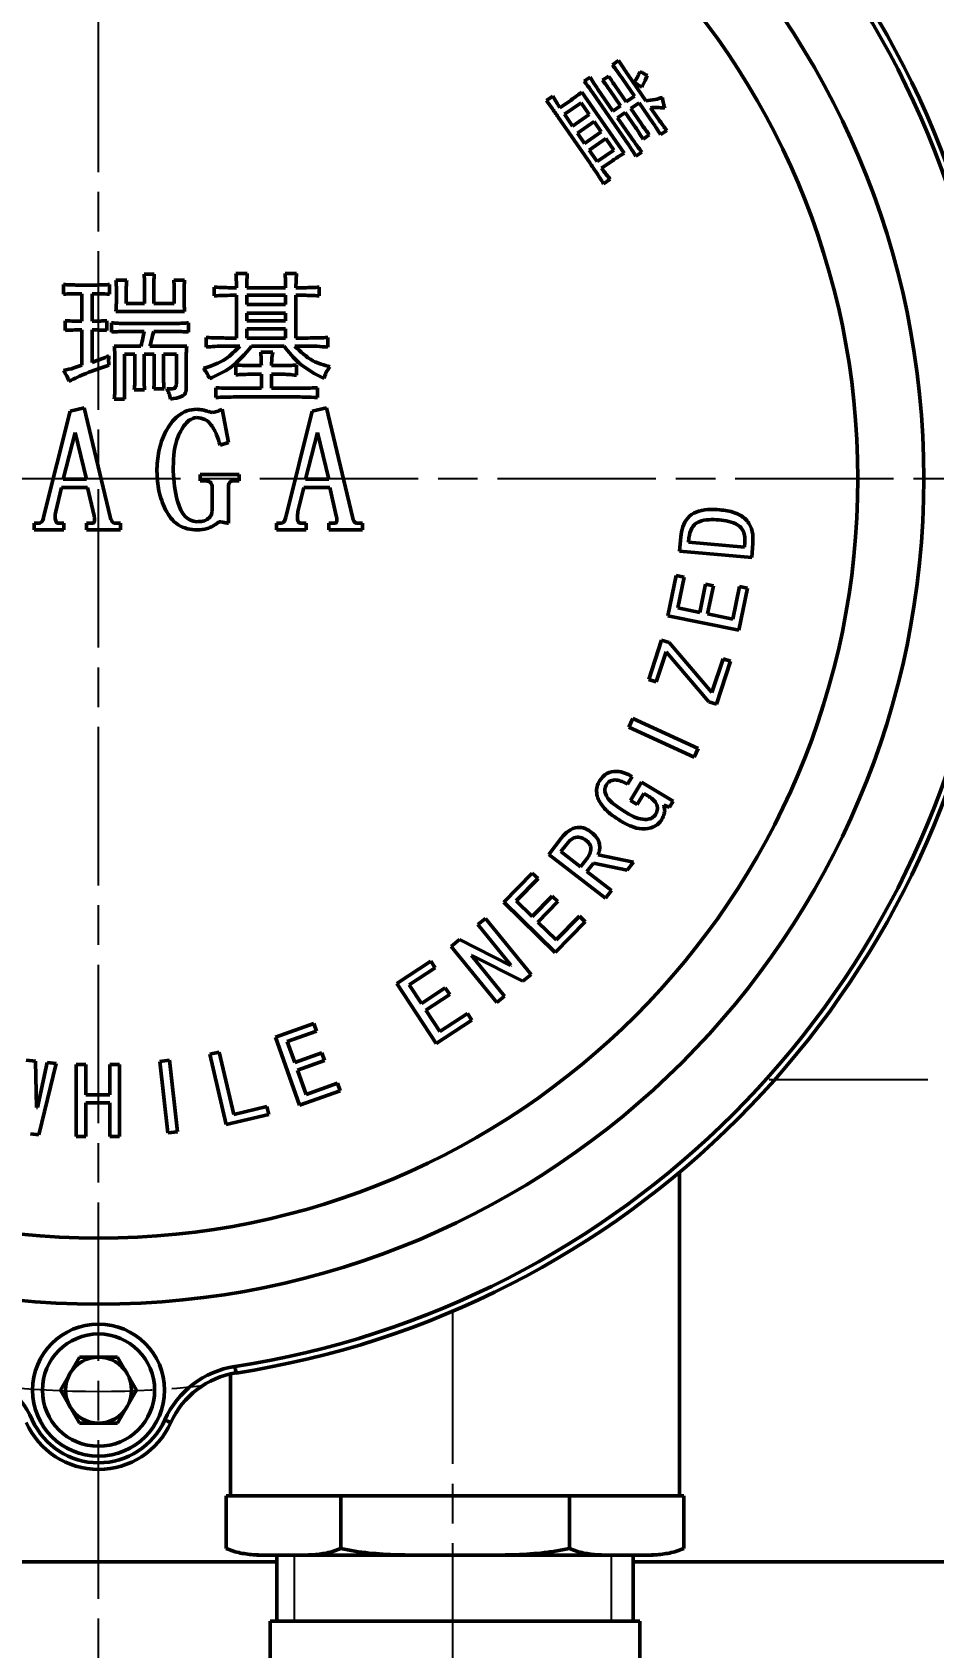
# Model space of a CAD drawing. Header units: millimetres. Extents: x 7343 to 8240, y 5038 to 5694.
# Drawn here: x 8082.4 to 8150.7, y 5383 to 5505.3 of the extents above; entities that cross this region are included whole.
import ezdxf

# ---------------------------------------------------------------- set-up
doc = ezdxf.new("R2010")
doc.units = ezdxf.units.MM
doc.linetypes.add('AM_ISO08W050', pattern=[18, 12, -1.5, 3, -1.5])
for name, color, linetype, lineweight in [('AM_5', 3, 'Continuous', 25), ('AM_7', 4, 'AM_ISO08W050', 25), ('AM_BOR', 7, 'Continuous', 50)]:
    doc.layers.add(name, color=color, linetype=linetype, lineweight=lineweight)
doc.styles.add('工程字', font='gbenor.shx', dxfattribs={"width": 0.707, "bigfont": 'hztxt.shx'})
doc.dimstyles.new('AM_GB$0', dxfattribs={"dimtxt": 3.5, "dimasz": 2.5, "dimexe": 1, "dimexo": 1, "dimgap": 0.5, "dimtad": 1, "dimdsep": 46, "dimtxsty": '工程字', "dimcen": 0, "dimclrd": 256, "dimclre": 256, "dimclrt": 2, "dimadec": 0, "dimazin": 2, "dimtp": 0.1, "dimtm": 0.1, "dimtfac": 0.71, "dimtmove": 0, "dimatfit": 3, "dimfxl": 0, "dimlwd": -1, "dimlwe": -1, "dimarcsym": 0})

# ---------------------------------------------------------------- blocks, each defined once
blk = doc.blocks.new('*D37')
at = {"layer": 'AM_5', "transparency": 16777216}
for p, q in [((7987.44, 5559.55), (7987.44, 5661.97)), ((8201.44, 5492.05), (8201.44, 5661.97)), ((8198.94, 5660.97), (7989.94, 5660.97))]:
    blk.add_line(p, q, dxfattribs=at)
for points in [[(7989.94, 5661.39), (7989.94, 5660.56), (7987.44, 5660.97)], [(8198.94, 5661.39), (8198.94, 5660.56), (8201.44, 5660.97)]]:
    blk.add_solid(points, dxfattribs=at)
at = {"layer": 'Defpoints', "color": 0}
for p in [(7987.44, 5660.97), (7987.44, 5558.55), (8201.44, 5491.05)]:
    blk.add_point(p, dxfattribs=at)
at = {"layer": 'AM_5', "color": 2, "transparency": 16777216, "insert": (8099.69, 5663.97), "char_height": 5, "attachment_point": 5, "style": '工程字'}
blk.add_mtext('214', dxfattribs=at)

msp = doc.modelspace()

# ---------------------------------------------------------------- linework, layer by layer
at = {"layer": 'AM_5'}
for p, q in [((8102.262, 5390.045), (8102.262, 5385.045)), ((8126.262, 5390.045), (8126.262, 5385.045))]:
    msp.add_line(p, q, dxfattribs=at)
at = {"layer": 'AM_7'}
for p, q in [((8087.442, 5350.751), (8087.442, 5655.193)), ((8009.654, 5471.545), (8165.241, 5471.545)), ((8204.236, 5426.045), (8137.622, 5426.045)), ((8114.262, 5342.957), (8114.262, 5408.492))]:
    msp.add_line(p, q, dxfattribs=at)
msp.add_arc((8087.442, 5471.447), 69, 263.41488, 276.58512, dxfattribs=at)
at = {"layer": 'AM_BOR'}
for p, q in [((8126.357, 5502.868), (8126.83, 5503.194)), ((8124.221, 5501.628), (8124.669, 5501.938)), ((8125.612, 5501.696), (8126.085, 5502.022)), ((8128.034, 5500.492), (8127.144, 5501.782)), ((8127.529, 5502.124), (8128.89, 5500.151)), ((8121.356, 5500.156), (8121.856, 5500.501)), ((8124.05, 5500.81), (8127.242, 5496.182)), ((8127.551, 5496.86), (8124.848, 5500.779)), ((8125.241, 5501.05), (8126.403, 5499.367)), ((8126.982, 5499.767), (8126.164, 5500.951)), ((8126.567, 5501.267), (8127.403, 5500.056)), ((8127.403, 5500.056), (8128.034, 5500.492)), ((8122.384, 5499.624), (8123.226, 5500.204)), ((8123.992, 5499.994), (8122.73, 5499.124)), ((8122.73, 5499.124), (8123.345, 5498.23)), ((8123.345, 5498.23), (8124.608, 5499.1)), ((8124.608, 5499.1), (8123.992, 5499.994)), ((8126.403, 5499.367), (8126.982, 5499.767)), ((8127.326, 5499.268), (8126.747, 5498.868)), ((8128.106, 5498.137), (8127.326, 5499.268)), ((8128.378, 5499.994), (8127.747, 5499.558)), ((8127.747, 5499.558), (8128.527, 5498.426)), ((8129.43, 5498.468), (8128.378, 5499.994)), ((8129.253, 5499.625), (8129.851, 5498.757)), ((8124.667, 5495.415), (8122.254, 5498.912)), ((8124.97, 5498.574), (8123.708, 5497.704)), ((8125.515, 5497.785), (8124.97, 5498.574)), ((8126.747, 5498.868), (8127.781, 5497.369)), ((8130.476, 5497.909), (8130.003, 5497.583)), ((8123.708, 5497.704), (8124.253, 5496.915)), ((8124.253, 5496.915), (8125.515, 5497.785)), ((8125.86, 5497.285), (8124.598, 5496.415)), ((8126.459, 5496.417), (8125.86, 5497.285)), ((8129.151, 5497.578), (8128.678, 5497.252)), ((8124.598, 5496.415), (8125.196, 5495.547)), ((8125.196, 5495.547), (8126.459, 5496.417)), ((8126.383, 5495.628), (8125.541, 5495.047)), ((8128.588, 5496.258), (8128.14, 5495.948)), ((8126.191, 5494.215), (8125.691, 5493.87)), ((8090.889, 5487.019), (8091.667, 5487.019)), ((8097.848, 5487.06), (8098.708, 5487.06)), ((8101.573, 5487.06), (8102.433, 5487.06)), ((8084.79, 5485.504), (8084.79, 5486.241)), ((8085.731, 5486.2), (8087.287, 5486.2)), ((8088.269, 5486.241), (8088.269, 5485.504)), ((8088.76, 5486.569), (8089.579, 5486.569)), ((8089.538, 5485.668), (8089.538, 5484.809)), ((8090.93, 5484.809), (8090.93, 5486.118)), ((8091.626, 5486.037), (8091.626, 5484.809)), ((8093.141, 5486.569), (8093.959, 5486.569)), ((8093.182, 5484.809), (8093.182, 5485.709)), ((8096.211, 5485.382), (8096.211, 5486.037)), ((8097.603, 5485.996), (8097.889, 5485.996)), ((8098.667, 5485.996), (8101.614, 5485.996)), ((8102.392, 5485.996), (8103.006, 5485.996)), ((8104.152, 5486.037), (8104.152, 5485.382)), ((8086.182, 5483.458), (8086.182, 5485.545)), ((8086.959, 5485.545), (8086.959, 5483.458)), ((8089.538, 5484.809), (8090.93, 5484.809)), ((8091.626, 5484.809), (8093.182, 5484.809)), ((8097.889, 5482.189), (8097.889, 5485.423)), ((8101.614, 5485.423), (8098.667, 5485.423)), ((8098.667, 5485.423), (8098.667, 5484.727)), ((8098.667, 5484.727), (8101.614, 5484.727)), ((8101.614, 5484.727), (8101.614, 5485.423)), ((8103.006, 5485.423), (8102.392, 5485.423)), ((8102.392, 5485.423), (8102.392, 5482.189)), ((8084.913, 5482.762), (8084.913, 5483.499)), ((8088.065, 5483.499), (8088.065, 5482.762)), ((8088.433, 5482.639), (8088.433, 5483.335)), ((8093.959, 5484.194), (8088.76, 5484.194)), ((8089.334, 5483.294), (8093.304, 5483.294)), ((8094.246, 5483.335), (8094.246, 5482.639)), ((8101.614, 5484.072), (8098.667, 5484.072)), ((8098.667, 5484.072), (8098.667, 5483.499)), ((8098.667, 5483.499), (8101.614, 5483.499)), ((8101.614, 5483.499), (8101.614, 5484.072)), ((8086.182, 5480.142), (8086.182, 5482.803)), ((8086.959, 5482.803), (8086.959, 5480.347)), ((8090.889, 5482.68), (8089.375, 5482.68)), ((8093.304, 5482.68), (8091.626, 5482.68)), ((8095.597, 5481.493), (8095.597, 5482.23)), ((8097.07, 5482.189), (8097.889, 5482.189)), ((8101.614, 5482.885), (8098.667, 5482.885)), ((8098.667, 5482.885), (8098.667, 5482.189)), ((8098.667, 5482.189), (8101.614, 5482.189)), ((8101.614, 5482.189), (8101.614, 5482.885)), ((8102.392, 5482.189), (8103.293, 5482.189)), ((8104.807, 5482.23), (8104.807, 5481.493)), ((8088.638, 5481.575), (8090.644, 5481.575)), ((8090.193, 5480.961), (8089.415, 5480.961)), ((8089.415, 5480.961), (8089.415, 5477.563)), ((8090.193, 5479.241), (8090.193, 5480.961)), ((8091.667, 5480.961), (8090.889, 5480.961)), ((8090.889, 5480.961), (8090.889, 5479.282)), ((8091.339, 5481.575), (8094.123, 5481.575)), ((8091.667, 5479.241), (8091.667, 5480.961)), ((8093.345, 5480.961), (8092.363, 5480.961)), ((8092.363, 5480.961), (8092.363, 5479.241)), ((8093.345, 5478.873), (8093.345, 5480.961)), ((8098.135, 5481.575), (8097.07, 5481.575)), ((8101.491, 5481.575), (8099.035, 5481.575)), ((8099.731, 5481.124), (8100.632, 5481.124)), ((8103.334, 5481.575), (8102.31, 5481.575)), ((8088.679, 5478.586), (8088.679, 5480.592)), ((8094.082, 5480.633), (8094.082, 5478.586)), ((8097.848, 5479.405), (8097.848, 5480.142)), ((8099.035, 5480.101), (8099.772, 5480.101)), ((8100.55, 5480.101), (8101.328, 5480.101)), ((8102.433, 5480.142), (8102.433, 5479.364)), ((8092.404, 5478.341), (8091.626, 5478.341)), ((8096.334, 5477.686), (8096.334, 5478.423)), ((8097.889, 5478.382), (8099.772, 5478.382)), ((8099.772, 5479.446), (8099.117, 5479.446)), ((8099.772, 5478.382), (8099.772, 5479.446)), ((8101.287, 5479.446), (8100.55, 5479.446)), ((8100.55, 5479.446), (8100.55, 5478.382)), ((8100.55, 5478.382), (8102.31, 5478.382)), ((8104.029, 5478.423), (8104.029, 5477.686)), ((8089.415, 5477.563), (8088.638, 5477.563)), ((8090.93, 5478.259), (8090.152, 5478.259)), ((8102.31, 5477.727), (8097.889, 5477.727)), ((8083.28, 5468.628), (8085.283, 5476.64)), ((8085.283, 5476.64), (8086.352, 5476.915)), ((8086.352, 5476.915), (8088.323, 5468.641)), ((8096.812, 5476.792), (8097.284, 5474.278)), ((8101.622, 5468.628), (8103.626, 5476.64)), ((8103.626, 5476.64), (8104.695, 5476.915)), ((8104.695, 5476.915), (8106.665, 5468.641)), ((8085.674, 5475.027), (8084.771, 5471.491)), ((8086.537, 5471.491), (8085.674, 5475.027)), ((8104.017, 5475.027), (8103.113, 5471.491)), ((8104.88, 5471.491), (8104.017, 5475.027)), ((8097.284, 5474.278), (8096.652, 5474.08)), ((8084.771, 5471.491), (8086.537, 5471.491)), ((8095.132, 5471.367), (8095.132, 5471.86)), ((8095.132, 5471.86), (8098.101, 5471.86)), ((8095.562, 5471.367), (8095.132, 5471.367)), ((8098.101, 5471.367), (8097.598, 5471.367)), ((8098.101, 5471.86), (8098.101, 5471.367)), ((8103.113, 5471.491), (8104.88, 5471.491)), ((8084.638, 5470.874), (8084.202, 5469.046)), ((8086.612, 5470.874), (8084.638, 5470.874)), ((8087.1, 5468.734), (8086.612, 5470.874)), ((8096.051, 5469.115), (8096.051, 5470.866)), ((8097.284, 5470.913), (8097.284, 5468.162)), ((8102.98, 5470.874), (8102.545, 5469.046)), ((8104.955, 5470.874), (8102.98, 5470.874)), ((8105.442, 5468.734), (8104.955, 5470.874)), ((8082.565, 5467.669), (8082.565, 5468.162)), ((8082.565, 5468.162), (8082.841, 5468.162)), ((8084.823, 5467.669), (8082.565, 5467.669)), ((8084.424, 5468.162), (8084.823, 5468.162)), ((8084.823, 5468.162), (8084.823, 5467.669)), ((8086.535, 5467.669), (8086.535, 5468.162)), ((8086.535, 5468.162), (8086.863, 5468.162)), ((8089.099, 5467.669), (8086.535, 5467.669)), ((8088.701, 5468.162), (8089.099, 5468.162)), ((8089.099, 5468.162), (8089.099, 5467.669)), ((8100.908, 5467.669), (8100.908, 5468.162)), ((8100.908, 5468.162), (8101.183, 5468.162)), ((8103.165, 5467.669), (8100.908, 5467.669)), ((8102.766, 5468.162), (8103.165, 5468.162)), ((8103.165, 5468.162), (8103.165, 5467.669)), ((8104.878, 5468.162), (8105.205, 5468.162)), ((8104.878, 5467.669), (8104.878, 5468.162)), ((8107.442, 5467.669), (8104.878, 5467.669)), ((8107.043, 5468.162), (8107.442, 5468.162)), ((8107.442, 5468.162), (8107.442, 5467.669)), ((8131.452, 5466.043), (8131.546, 5467.128)), ((8136.909, 5465.566), (8131.452, 5466.043)), ((8132.153, 5467.075), (8132.122, 5466.724)), ((8132.122, 5466.724), (8136.366, 5466.353)), ((8136.366, 5466.353), (8136.397, 5466.704)), ((8137.003, 5466.651), (8136.909, 5465.566)), ((8130.569, 5461.161), (8131.193, 5464.2)), ((8131.193, 5464.2), (8131.788, 5464.078)), ((8131.788, 5464.078), (8131.311, 5461.76)), ((8132.972, 5461.42), (8133.409, 5463.55)), ((8133.409, 5463.55), (8134.004, 5463.427)), ((8134.004, 5463.427), (8133.566, 5461.297)), ((8135.478, 5460.906), (8135.986, 5463.38)), ((8136.58, 5463.257), (8135.924, 5460.062)), ((8135.986, 5463.38), (8136.58, 5463.257)), ((8135.924, 5460.062), (8130.569, 5461.161)), ((8131.311, 5461.76), (8132.972, 5461.42)), ((8133.566, 5461.297), (8135.478, 5460.906)), ((8129.106, 5456.344), (8130.081, 5459.328)), ((8130.081, 5459.328), (8130.659, 5459.138)), ((8130.659, 5459.138), (8133.901, 5455.35)), ((8130.431, 5458.439), (8129.684, 5456.155)), ((8133.673, 5454.651), (8130.431, 5458.439)), ((8133.901, 5455.35), (8134.737, 5457.907)), ((8135.315, 5457.718), (8134.251, 5454.462)), ((8134.737, 5457.907), (8135.315, 5457.718)), ((8129.684, 5456.155), (8129.106, 5456.344)), ((8134.251, 5454.462), (8133.673, 5454.651)), ((8127.608, 5452.733), (8127.915, 5453.398)), ((8132.56, 5450.456), (8127.608, 5452.733)), ((8127.915, 5453.398), (8132.866, 5451.122)), ((8132.866, 5451.122), (8132.56, 5450.456)), ((8127.853, 5449.005), (8127.49, 5448.407)), ((8127.72, 5447.191), (8128.56, 5448.577)), ((8128.746, 5447.72), (8128.237, 5446.878)), ((8128.56, 5448.577), (8130.952, 5447.128)), ((8129.045, 5447.539), (8128.746, 5447.72)), ((8128.237, 5446.878), (8127.72, 5447.191)), ((8130.672, 5446.666), (8130.242, 5446.815)), ((8130.952, 5447.128), (8130.672, 5446.666)), ((8121.537, 5443.099), (8122.507, 5444.354)), ((8125.832, 5439.779), (8121.537, 5443.099)), ((8122.888, 5443.859), (8122.461, 5443.307)), ((8122.461, 5443.307), (8123.942, 5442.163)), ((8123.942, 5442.163), (8124.486, 5442.866)), ((8125.276, 5443.058), (8127.948, 5442.516)), ((8118.139, 5439.477), (8120.292, 5441.684)), ((8120.292, 5441.684), (8120.725, 5441.262)), ((8124.923, 5442.447), (8124.42, 5441.794)), ((8124.42, 5441.794), (8126.279, 5440.357)), ((8127.482, 5441.914), (8124.923, 5442.447)), ((8127.948, 5442.516), (8127.482, 5441.914)), ((8120.725, 5441.262), (8119.082, 5439.578)), ((8122.03, 5435.681), (8118.139, 5439.477)), ((8119.082, 5439.578), (8120.287, 5438.402)), ((8120.287, 5438.402), (8121.797, 5439.949)), ((8122.229, 5439.526), (8120.72, 5437.979)), ((8121.797, 5439.949), (8122.229, 5439.526)), ((8126.279, 5440.357), (8125.832, 5439.779)), ((8116.169, 5437.78), (8116.74, 5438.245)), ((8116.74, 5438.245), (8120.201, 5434.001)), ((8120.72, 5437.979), (8122.108, 5436.625)), ((8124.294, 5438.001), (8122.03, 5435.681)), ((8122.108, 5436.625), (8123.862, 5438.423)), ((8123.862, 5438.423), (8124.294, 5438.001)), ((8118.678, 5434.702), (8116.169, 5437.78)), ((8114.159, 5436.139), (8114.779, 5436.645)), ((8117.619, 5431.895), (8114.159, 5436.139)), ((8114.779, 5436.645), (8118.653, 5434.681)), ((8110.032, 5433.331), (8112.613, 5435.02)), ((8112.942, 5434.516), (8110.974, 5433.227)), ((8112.613, 5435.02), (8112.942, 5434.516)), ((8115.706, 5435.458), (8115.681, 5435.438)), ((8115.681, 5435.438), (8118.19, 5432.36)), ((8119.58, 5433.494), (8115.706, 5435.458)), ((8118.653, 5434.681), (8118.678, 5434.702)), ((8113.007, 5428.784), (8110.032, 5433.331)), ((8110.974, 5433.227), (8111.898, 5431.817)), ((8120.201, 5434.001), (8119.58, 5433.494)), ((8111.898, 5431.817), (8113.706, 5433)), ((8114.036, 5432.496), (8112.227, 5431.313)), ((8113.706, 5433), (8114.036, 5432.496)), ((8118.19, 5432.36), (8117.619, 5431.895)), ((8112.227, 5431.313), (8113.29, 5429.69)), ((8113.29, 5429.69), (8115.39, 5431.064)), ((8115.39, 5431.064), (8115.72, 5430.56)), ((8100.834, 5429.259), (8103.758, 5430.3)), ((8103.962, 5429.728), (8101.731, 5428.934)), ((8103.758, 5430.3), (8103.962, 5429.728)), ((8115.72, 5430.56), (8113.007, 5428.784)), ((8095.866, 5427.969), (8096.58, 5428.136)), ((8096.58, 5428.136), (8097.677, 5423.42)), ((8102.669, 5424.106), (8100.834, 5429.259)), ((8101.731, 5428.934), (8102.301, 5427.336)), ((8081.966, 5427.527), (8082.663, 5427.446)), ((8082.663, 5427.446), (8082.744, 5423.946)), ((8082.808, 5423.939), (8083.548, 5427.346)), ((8084.243, 5427.266), (8082.925, 5421.876)), ((8083.548, 5427.346), (8084.243, 5427.266)), ((8085.751, 5421.747), (8085.751, 5427.204)), ((8085.751, 5427.204), (8086.485, 5427.204)), ((8086.485, 5427.204), (8086.485, 5424.906)), ((8088.304, 5424.906), (8088.304, 5427.204)), ((8088.304, 5427.204), (8089.038, 5427.204)), ((8089.038, 5427.204), (8089.038, 5421.747)), ((8092.085, 5427.428), (8092.813, 5427.512)), ((8092.701, 5422.021), (8092.085, 5427.428)), ((8092.813, 5427.512), (8093.429, 5422.105)), ((8097.101, 5422.663), (8095.866, 5427.969)), ((8102.301, 5427.336), (8104.351, 5428.066)), ((8104.554, 5427.494), (8102.504, 5426.764)), ((8104.351, 5428.066), (8104.554, 5427.494)), ((8102.504, 5426.764), (8103.159, 5424.925)), ((8103.159, 5424.925), (8105.54, 5425.772)), ((8105.54, 5425.772), (8105.743, 5425.2)), ((8086.485, 5424.906), (8088.304, 5424.906)), ((8105.743, 5425.2), (8102.669, 5424.106)), ((8082.744, 5423.946), (8082.808, 5423.939)), ((8086.485, 5424.3), (8086.485, 5421.747)), ((8088.304, 5424.3), (8086.485, 5424.3)), ((8088.304, 5421.747), (8088.304, 5424.3)), ((8100.328, 5423.415), (8097.101, 5422.663)), ((8097.677, 5423.42), (8100.19, 5424.005)), ((8100.19, 5424.005), (8100.328, 5423.415)), ((8093.429, 5422.105), (8092.701, 5422.021)), ((8082.925, 5421.876), (8082.293, 5421.948)), ((8086.485, 5421.747), (8085.751, 5421.747)), ((8089.038, 5421.747), (8088.304, 5421.747)), ((8131.442, 5394.545), (8131.442, 5419.045)), ((8084.555, 5402.545), (8085.998, 5405.045)), ((8085.998, 5405.045), (8088.885, 5405.045)), ((8088.885, 5405.045), (8090.329, 5402.545)), ((8097.442, 5403.764), (8097.442, 5394.545)), ((8085.998, 5400.045), (8084.555, 5402.545)), ((8090.329, 5402.545), (8088.885, 5400.045)), ((8088.885, 5400.045), (8085.998, 5400.045)), ((8097.121, 5390.558), (8097.121, 5394.545)), ((8105.782, 5394.545), (8097.121, 5394.545)), ((8097.442, 5394.545), (8131.442, 5394.545)), ((8105.782, 5390.558), (8105.782, 5394.545)), ((8123.102, 5394.545), (8105.782, 5394.545)), ((8131.762, 5394.545), (8123.102, 5394.545)), ((8123.102, 5390.558), (8123.102, 5394.545)), ((8131.762, 5390.558), (8131.762, 5394.545)), ((8073.942, 5389.545), (8100.942, 5389.545)), ((8073.942, 5389.545), (8100.942, 5389.545)), ((8099.442, 5390.045), (8101.451, 5390.045)), ((8100.942, 5390.045), (8100.942, 5385.045)), ((8101.451, 5390.045), (8114.442, 5390.045)), ((8114.442, 5390.045), (8127.432, 5390.045)), ((8127.432, 5390.045), (8129.442, 5390.045)), ((8127.942, 5385.045), (8127.942, 5390.045)), ((8127.942, 5389.545), (8152.663, 5389.545)), ((8127.942, 5389.545), (8167.942, 5389.545)), ((8100.442, 5385.045), (8100.442, 5381.045)), ((8128.442, 5385.045), (8100.442, 5385.045)), ((8128.442, 5381.045), (8128.442, 5385.045))]:
    msp.add_line(p, q, dxfattribs=at)
at = {"layer": 'AM_BOR', "flags": 128}
for points in [[(8097.777, 5404.335), (8097.792, 5404.239), (8097.806, 5404.146), (8097.819, 5404.061), (8097.831, 5403.986), (8097.84, 5403.925), (8097.847, 5403.879), (8097.852, 5403.851), (8097.853, 5403.841)], [(8092.458, 5400.289), (8092.546, 5400.249), (8092.632, 5400.21), (8092.711, 5400.175), (8092.78, 5400.144), (8092.837, 5400.118), (8092.879, 5400.099), (8092.905, 5400.088), (8092.913, 5400.084)]]:
    msp.add_lwpolyline(points, dxfattribs=at)
at = {"layer": 'AM_BOR'}
for centre, radius in [((8087.442, 5471.545), 62.5), ((8087.442, 5471.545), 57.5), ((8087.442, 5402.545), 5), ((8087.442, 5402.545), 4.25)]:
    msp.add_circle(centre, radius, dxfattribs=at)
for centre, radius, start, end in [((8087.442, 5471.545), 68, 8.74241, 81.25759), ((8087.442, 5471.545), 68.5, 8.74241, 81.25759), ((8087.442, 5471.545), 68, 278.74241, 351.25759), ((8087.442, 5471.545), 68.5, 278.74241, 351.25759), ((8087.442, 5402.545), 2.5, 90, 150), ((8087.442, 5402.545), 2.5, 30, 90), ((8076.042, 5397.417), 7, 24.22304, 81.25759), ((8087.442, 5402.545), 2.5, 150, 210), ((8087.442, 5402.545), 2.5, 330, 30), ((8098.841, 5397.417), 7, 98.74241, 155.77696), ((8098.841, 5397.417), 6.5, 98.74241, 155.77696), ((8087.442, 5402.545), 2.5, 210, 270), ((8087.442, 5402.545), 2.5, 270, 330), ((8087.442, 5402.545), 6, 204.22304, 335.77696), ((8087.442, 5402.545), 5.5, 204.22304, 335.77696)]:
    msp.add_arc(centre, radius, start, end, dxfattribs=at)
for points, knots in [([(8127.144, 5501.782), (8127.001, 5501.988), (8126.747, 5502.355), (8126.476, 5502.712), (8126.357, 5502.868)], [0, 0, 0, 0, 0.5600002, 1, 1, 1, 1]), ([(8126.83, 5503.194), (8126.956, 5502.992), (8127.183, 5502.631), (8127.423, 5502.278), (8127.529, 5502.124)], [0, 0, 0, 0, 0.5599955, 1, 1, 1, 1]), ([(8124.848, 5500.779), (8124.734, 5500.94), (8124.532, 5501.228), (8124.316, 5501.506), (8124.221, 5501.628)], [0, 0, 0, 0, 0.5599864, 1, 1, 1, 1]), ([(8124.669, 5501.938), (8124.772, 5501.77), (8124.955, 5501.469), (8125.154, 5501.178), (8125.241, 5501.05)], [0, 0, 0, 0, 0.5599788, 1, 1, 1, 1]), ([(8126.164, 5500.951), (8126.064, 5501.092), (8125.885, 5501.344), (8125.695, 5501.588), (8125.612, 5501.696)], [0, 0, 0, 0, 0.55999, 1, 1, 1, 1]), ([(8126.085, 5502.022), (8126.172, 5501.879), (8126.328, 5501.624), (8126.494, 5501.376), (8126.567, 5501.267)], [0, 0, 0, 0, 0.55999809, 1, 1, 1, 1]), ([(8127.99, 5501.511), (8128.091, 5501.664), (8128.27, 5501.935), (8128.393, 5502.237), (8128.447, 5502.369)], [0, 0, 0, 0, 0.559904, 1, 1, 1, 1]), ([(8128.599, 5501.192), (8128.486, 5501.254), (8128.285, 5501.363), (8128.08, 5501.466), (8127.99, 5501.511)], [0, 0, 0, 0, 0.5599993, 1, 1, 1, 1]), ([(8128.447, 5502.369), (8128.55, 5502.308), (8128.734, 5502.198), (8128.925, 5502.101), (8129.009, 5502.059)], [0, 0, 0, 0, 0.5600111, 1, 1, 1, 1]), ([(8129.009, 5502.059), (8128.934, 5501.896), (8128.799, 5501.607), (8128.66, 5501.319), (8128.599, 5501.192)], [0, 0, 0, 0, 0.5600039, 1, 1, 1, 1]), ([(8121.856, 5500.501), (8121.947, 5500.333), (8122.111, 5500.032), (8122.301, 5499.749), (8122.384, 5499.624)], [0, 0, 0, 0, 0.5599494, 1, 1, 1, 1]), ([(8123.226, 5500.204), (8123.382, 5500.314), (8123.661, 5500.51), (8123.931, 5500.719), (8124.05, 5500.81)], [0, 0, 0, 0, 0.5599911, 1, 1, 1, 1]), ([(8128.89, 5500.151), (8129.131, 5500.173), (8129.561, 5500.212), (8129.972, 5500.344), (8130.153, 5500.401)], [0, 0, 0, 0, 0.5595669, 1, 1, 1, 1]), ([(8130.153, 5500.401), (8130.169, 5500.246), (8130.196, 5499.969), (8130.286, 5499.705), (8130.326, 5499.589)], [0, 0, 0, 0, 0.55967853, 1, 1, 1, 1]), ([(8122.254, 5498.912), (8122.091, 5499.147), (8121.799, 5499.568), (8121.492, 5499.976), (8121.356, 5500.156)], [0, 0, 0, 0, 0.5599975, 1, 1, 1, 1]), ([(8130.326, 5499.589), (8130.126, 5499.615), (8129.77, 5499.661), (8129.411, 5499.636), (8129.253, 5499.625)], [0, 0, 0, 0, 0.5589027, 1, 1, 1, 1]), ([(8128.678, 5497.252), (8128.575, 5497.419), (8128.39, 5497.718), (8128.193, 5498.009), (8128.106, 5498.137)], [0, 0, 0, 0, 0.560004, 1, 1, 1, 1]), ([(8128.527, 5498.426), (8128.64, 5498.266), (8128.843, 5497.979), (8129.057, 5497.7), (8129.151, 5497.578)], [0, 0, 0, 0, 0.5599957, 1, 1, 1, 1]), ([(8130.003, 5497.583), (8129.9, 5497.75), (8129.715, 5498.049), (8129.517, 5498.34), (8129.43, 5498.468)], [0, 0, 0, 0, 0.5599924, 1, 1, 1, 1]), ([(8129.851, 5498.757), (8129.964, 5498.597), (8130.167, 5498.309), (8130.381, 5498.031), (8130.476, 5497.909)], [0, 0, 0, 0, 0.5599842, 1, 1, 1, 1]), ([(8128.14, 5495.948), (8128.033, 5496.12), (8127.84, 5496.426), (8127.639, 5496.728), (8127.551, 5496.86)], [0, 0, 0, 0, 0.5600043, 1, 1, 1, 1]), ([(8127.781, 5497.369), (8127.929, 5497.159), (8128.193, 5496.785), (8128.468, 5496.419), (8128.588, 5496.258)], [0, 0, 0, 0, 0.5599936, 1, 1, 1, 1]), ([(8125.691, 5493.87), (8125.505, 5494.161), (8125.171, 5494.682), (8124.821, 5495.191), (8124.667, 5495.415)], [0, 0, 0, 0, 0.5599865, 1, 1, 1, 1]), ([(8127.242, 5496.182), (8127.08, 5496.081), (8126.79, 5495.902), (8126.507, 5495.711), (8126.383, 5495.628)], [0, 0, 0, 0, 0.56000776, 1, 1, 1, 1]), ([(8125.541, 5495.047), (8125.655, 5494.886), (8125.857, 5494.597), (8126.089, 5494.332), (8126.191, 5494.215)], [0, 0, 0, 0, 0.5600307, 1, 1, 1, 1]), ([(8090.93, 5486.118), (8090.928, 5486.287), (8090.923, 5486.587), (8090.9, 5486.887), (8090.889, 5487.019)], [0, 0, 0, 0, 0.5599706, 1, 1, 1, 1]), ([(8091.667, 5487.019), (8091.654, 5486.836), (8091.631, 5486.509), (8091.627, 5486.181), (8091.626, 5486.037)], [0, 0, 0, 0, 0.5599736, 1, 1, 1, 1]), ([(8097.889, 5485.996), (8097.887, 5486.195), (8097.884, 5486.55), (8097.859, 5486.904), (8097.848, 5487.06)], [0, 0, 0, 0, 0.5600076, 1, 1, 1, 1]), ([(8098.708, 5487.06), (8098.695, 5486.862), (8098.672, 5486.507), (8098.668, 5486.152), (8098.667, 5485.996)], [0, 0, 0, 0, 0.5599774, 1, 1, 1, 1]), ([(8101.614, 5485.996), (8101.612, 5486.195), (8101.609, 5486.55), (8101.584, 5486.904), (8101.573, 5487.06)], [0, 0, 0, 0, 0.5600076, 1, 1, 1, 1]), ([(8102.433, 5487.06), (8102.42, 5486.862), (8102.397, 5486.507), (8102.394, 5486.152), (8102.392, 5485.996)], [0, 0, 0, 0, 0.5599774, 1, 1, 1, 1]), ([(8084.79, 5486.241), (8084.965, 5486.229), (8085.279, 5486.208), (8085.593, 5486.203), (8085.731, 5486.2)], [0, 0, 0, 0, 0.5600013, 1, 1, 1, 1]), ([(8087.287, 5486.2), (8087.47, 5486.203), (8087.798, 5486.207), (8088.125, 5486.231), (8088.269, 5486.241)], [0, 0, 0, 0, 0.5599762, 1, 1, 1, 1]), ([(8088.801, 5485.382), (8088.8, 5485.603), (8088.799, 5486), (8088.772, 5486.395), (8088.76, 5486.569)], [0, 0, 0, 0, 0.5600235, 1, 1, 1, 1]), ([(8089.579, 5486.569), (8089.566, 5486.401), (8089.543, 5486.101), (8089.54, 5485.8), (8089.538, 5485.668)], [0, 0, 0, 0, 0.55997482, 1, 1, 1, 1]), ([(8093.182, 5485.709), (8093.179, 5485.87), (8093.176, 5486.157), (8093.151, 5486.443), (8093.141, 5486.569)], [0, 0, 0, 0, 0.55997124, 1, 1, 1, 1]), ([(8093.959, 5486.569), (8093.945, 5486.34), (8093.919, 5485.931), (8093.919, 5485.521), (8093.918, 5485.341)], [0, 0, 0, 0, 0.5599553, 1, 1, 1, 1]), ([(8096.211, 5486.037), (8096.47, 5486.024), (8096.934, 5486.001), (8097.398, 5485.997), (8097.603, 5485.996)], [0, 0, 0, 0, 0.5599888, 1, 1, 1, 1]), ([(8103.006, 5485.996), (8103.22, 5485.999), (8103.603, 5486.005), (8103.984, 5486.027), (8104.152, 5486.037)], [0, 0, 0, 0, 0.5599951, 1, 1, 1, 1]), ([(8086.182, 5485.545), (8085.922, 5485.544), (8085.457, 5485.542), (8084.994, 5485.516), (8084.79, 5485.504)], [0, 0, 0, 0, 0.5600115, 1, 1, 1, 1]), ([(8088.269, 5485.504), (8088.025, 5485.518), (8087.589, 5485.543), (8087.152, 5485.545), (8086.959, 5485.545)], [0, 0, 0, 0, 0.5599784, 1, 1, 1, 1]), ([(8088.76, 5484.194), (8088.774, 5484.416), (8088.799, 5484.811), (8088.801, 5485.207), (8088.801, 5485.382)], [0, 0, 0, 0, 0.5599675, 1, 1, 1, 1]), ([(8093.918, 5485.341), (8093.919, 5485.126), (8093.919, 5484.744), (8093.947, 5484.362), (8093.959, 5484.194)], [0, 0, 0, 0, 0.5600426, 1, 1, 1, 1]), ([(8097.889, 5485.423), (8097.576, 5485.421), (8097.016, 5485.419), (8096.457, 5485.393), (8096.211, 5485.382)], [0, 0, 0, 0, 0.5600074, 1, 1, 1, 1]), ([(8104.152, 5485.382), (8103.938, 5485.393), (8103.557, 5485.415), (8103.174, 5485.42), (8103.006, 5485.423)], [0, 0, 0, 0, 0.5600014, 1, 1, 1, 1]), ([(8084.913, 5483.499), (8085.149, 5483.486), (8085.572, 5483.462), (8085.995, 5483.459), (8086.182, 5483.458)], [0, 0, 0, 0, 0.5599831, 1, 1, 1, 1]), ([(8086.959, 5483.458), (8087.166, 5483.46), (8087.535, 5483.465), (8087.903, 5483.488), (8088.065, 5483.499)], [0, 0, 0, 0, 0.5599802, 1, 1, 1, 1]), ([(8088.433, 5483.335), (8088.601, 5483.322), (8088.901, 5483.298), (8089.201, 5483.295), (8089.334, 5483.294)], [0, 0, 0, 0, 0.5599724, 1, 1, 1, 1]), ([(8093.304, 5483.294), (8093.48, 5483.297), (8093.795, 5483.301), (8094.108, 5483.325), (8094.246, 5483.335)], [0, 0, 0, 0, 0.5599724, 1, 1, 1, 1]), ([(8086.182, 5482.803), (8085.944, 5482.801), (8085.521, 5482.798), (8085.098, 5482.773), (8084.913, 5482.762)], [0, 0, 0, 0, 0.56000737, 1, 1, 1, 1]), ([(8088.065, 5482.762), (8087.858, 5482.774), (8087.49, 5482.797), (8087.122, 5482.801), (8086.959, 5482.803)], [0, 0, 0, 0, 0.5599854, 1, 1, 1, 1]), ([(8089.375, 5482.68), (8089.199, 5482.677), (8088.884, 5482.673), (8088.571, 5482.649), (8088.433, 5482.639)], [0, 0, 0, 0, 0.5599724, 1, 1, 1, 1]), ([(8090.644, 5481.575), (8090.699, 5481.779), (8090.799, 5482.143), (8090.861, 5482.516), (8090.889, 5482.68)], [0, 0, 0, 0, 0.559993, 1, 1, 1, 1]), ([(8091.626, 5482.68), (8091.569, 5482.475), (8091.467, 5482.108), (8091.378, 5481.738), (8091.339, 5481.575)], [0, 0, 0, 0, 0.5599904, 1, 1, 1, 1]), ([(8094.246, 5482.639), (8094.07, 5482.652), (8093.757, 5482.675), (8093.443, 5482.679), (8093.304, 5482.68)], [0, 0, 0, 0, 0.55996801, 1, 1, 1, 1]), ([(8095.597, 5482.23), (8095.872, 5482.217), (8096.363, 5482.194), (8096.854, 5482.19), (8097.07, 5482.189)], [0, 0, 0, 0, 0.55998938, 1, 1, 1, 1]), ([(8103.293, 5482.189), (8103.576, 5482.19), (8104.081, 5482.194), (8104.585, 5482.219), (8104.807, 5482.23)], [0, 0, 0, 0, 0.5600043, 1, 1, 1, 1]), ([(8086.959, 5480.347), (8087.198, 5480.433), (8087.625, 5480.586), (8088.044, 5480.761), (8088.228, 5480.838)], [0, 0, 0, 0, 0.56, 1, 1, 1, 1]), ([(8088.228, 5480.838), (8088.218, 5480.708), (8088.199, 5480.476), (8088.219, 5480.244), (8088.228, 5480.142)], [0, 0, 0, 0, 0.5599922, 1, 1, 1, 1]), ([(8088.679, 5480.592), (8088.676, 5480.776), (8088.672, 5481.104), (8088.648, 5481.431), (8088.638, 5481.575)], [0, 0, 0, 0, 0.559983, 1, 1, 1, 1]), ([(8094.123, 5481.575), (8094.11, 5481.399), (8094.086, 5481.086), (8094.083, 5480.771), (8094.082, 5480.633)], [0, 0, 0, 0, 0.5599699, 1, 1, 1, 1]), ([(8095.392, 5479.896), (8095.983, 5480.089), (8097.036, 5480.431), (8097.8, 5481.226), (8098.135, 5481.575)], [0, 0, 0, 0, 0.5612232, 1, 1, 1, 1]), ([(8097.07, 5481.575), (8096.795, 5481.571), (8096.302, 5481.564), (8095.812, 5481.514), (8095.597, 5481.493)], [0, 0, 0, 0, 0.5599513, 1, 1, 1, 1]), ([(8099.035, 5481.575), (8098.54, 5480.984), (8097.652, 5479.926), (8096.397, 5479.366), (8095.842, 5479.118)], [0, 0, 0, 0, 0.5587531, 1, 1, 1, 1]), ([(8099.772, 5480.101), (8099.769, 5480.292), (8099.763, 5480.634), (8099.741, 5480.974), (8099.731, 5481.124)], [0, 0, 0, 0, 0.5599975, 1, 1, 1, 1]), ([(8100.632, 5481.124), (8100.605, 5480.934), (8100.556, 5480.595), (8100.552, 5480.252), (8100.55, 5480.101)], [0, 0, 0, 0, 0.5599464, 1, 1, 1, 1]), ([(8104.521, 5479.118), (8103.859, 5479.463), (8102.679, 5480.078), (8101.854, 5481.117), (8101.491, 5481.575)], [0, 0, 0, 0, 0.5600907, 1, 1, 1, 1]), ([(8102.31, 5481.575), (8102.736, 5481.158), (8103.498, 5480.415), (8104.521, 5480.14), (8104.971, 5480.019)], [0, 0, 0, 0, 0.5596369, 1, 1, 1, 1]), ([(8104.807, 5481.493), (8104.533, 5481.52), (8104.043, 5481.57), (8103.55, 5481.573), (8103.334, 5481.575)], [0, 0, 0, 0, 0.5599635, 1, 1, 1, 1]), ([(8084.79, 5479.733), (8085.056, 5479.788), (8085.531, 5479.888), (8085.983, 5480.064), (8086.182, 5480.142)], [0, 0, 0, 0, 0.559825, 1, 1, 1, 1]), ([(8085.199, 5478.914), (8085.14, 5479.075), (8085.035, 5479.364), (8084.865, 5479.62), (8084.79, 5479.733)], [0, 0, 0, 0, 0.5598169, 1, 1, 1, 1]), ([(8088.228, 5480.142), (8087.649, 5479.945), (8086.616, 5479.594), (8085.632, 5479.121), (8085.199, 5478.914)], [0, 0, 0, 0, 0.56003518, 1, 1, 1, 1]), ([(8095.842, 5479.118), (8095.776, 5479.274), (8095.658, 5479.552), (8095.473, 5479.791), (8095.392, 5479.896)], [0, 0, 0, 0, 0.5597262, 1, 1, 1, 1]), ([(8097.848, 5480.142), (8098.07, 5480.129), (8098.465, 5480.105), (8098.861, 5480.102), (8099.035, 5480.101)], [0, 0, 0, 0, 0.5599806, 1, 1, 1, 1]), ([(8101.328, 5480.101), (8101.534, 5480.103), (8101.903, 5480.107), (8102.271, 5480.131), (8102.433, 5480.142)], [0, 0, 0, 0, 0.5599832, 1, 1, 1, 1]), ([(8104.971, 5480.019), (8104.855, 5479.866), (8104.649, 5479.593), (8104.56, 5479.263), (8104.521, 5479.118)], [0, 0, 0, 0, 0.560084, 1, 1, 1, 1]), ([(8088.638, 5477.563), (8088.651, 5477.754), (8088.674, 5478.095), (8088.677, 5478.436), (8088.679, 5478.586)], [0, 0, 0, 0, 0.5599752, 1, 1, 1, 1]), ([(8090.152, 5478.259), (8090.166, 5478.442), (8090.189, 5478.769), (8090.192, 5479.097), (8090.193, 5479.241)], [0, 0, 0, 0, 0.5599744, 1, 1, 1, 1]), ([(8090.889, 5479.282), (8090.891, 5479.091), (8090.895, 5478.749), (8090.919, 5478.409), (8090.93, 5478.259)], [0, 0, 0, 0, 0.5599778, 1, 1, 1, 1]), ([(8091.626, 5478.341), (8091.64, 5478.509), (8091.664, 5478.808), (8091.666, 5479.109), (8091.667, 5479.241)], [0, 0, 0, 0, 0.5599578, 1, 1, 1, 1]), ([(8092.363, 5479.241), (8092.365, 5479.073), (8092.368, 5478.772), (8092.393, 5478.473), (8092.404, 5478.341)], [0, 0, 0, 0, 0.5600161, 1, 1, 1, 1]), ([(8092.608, 5478.341), (8092.798, 5478.33), (8093.011, 5478.319), (8093.236, 5478.402), (8093.294, 5478.479), (8093.34, 5478.638), (8093.343, 5478.779), (8093.345, 5478.873)], [0, 0, 0, 0, 0.50022137, 0.56249998, 0.62498392, 0.74986471, 1, 1, 1, 1]), ([(8092.895, 5477.563), (8092.862, 5477.716), (8092.802, 5477.989), (8092.668, 5478.233), (8092.608, 5478.341)], [0, 0, 0, 0, 0.559956, 1, 1, 1, 1]), ([(8094.082, 5478.586), (8094.087, 5478.435), (8094.093, 5478.207), (8093.977, 5477.911), (8093.571, 5477.673), (8093.196, 5477.612), (8092.895, 5477.563)], [0, 0, 0, 0, 0.2499713, 0.3747232, 0.4989133, 1, 1, 1, 1]), ([(8096.334, 5478.423), (8096.624, 5478.409), (8097.142, 5478.385), (8097.661, 5478.383), (8097.889, 5478.382)], [0, 0, 0, 0, 0.5599898, 1, 1, 1, 1]), ([(8099.117, 5479.446), (8098.88, 5479.444), (8098.457, 5479.441), (8098.034, 5479.416), (8097.848, 5479.405)], [0, 0, 0, 0, 0.5600077, 1, 1, 1, 1]), ([(8102.433, 5479.364), (8102.22, 5479.391), (8101.839, 5479.44), (8101.456, 5479.444), (8101.287, 5479.446)], [0, 0, 0, 0, 0.5599559, 1, 1, 1, 1]), ([(8102.31, 5478.382), (8102.631, 5478.383), (8103.205, 5478.386), (8103.777, 5478.412), (8104.029, 5478.423)], [0, 0, 0, 0, 0.5600043, 1, 1, 1, 1]), ([(8097.889, 5477.727), (8097.599, 5477.725), (8097.08, 5477.721), (8096.562, 5477.697), (8096.334, 5477.686)], [0, 0, 0, 0, 0.5600029, 1, 1, 1, 1]), ([(8104.029, 5477.686), (8103.709, 5477.699), (8103.136, 5477.723), (8102.562, 5477.725), (8102.31, 5477.727)], [0, 0, 0, 0, 0.5599921, 1, 1, 1, 1]), ([(8091.86, 5472.103), (8091.886, 5472.617), (8091.939, 5473.644), (8092.462, 5475.106), (8093.214, 5476.179), (8094.114, 5476.722), (8094.629, 5476.769), (8094.886, 5476.792)], [0, 0, 0, 0, 0.2505029, 0.5007635, 0.7500922, 0.8750576, 1, 1, 1, 1]), ([(8094.865, 5476.176), (8094.672, 5476.121), (8094.282, 5476.013), (8093.765, 5475.378), (8093.131, 5474.127), (8093.108, 5472.913), (8093.092, 5472.103)], [0, 0, 0, 0, 0.1235022, 0.2488671, 0.4989377, 1, 1, 1, 1]), ([(8096.652, 5474.08), (8096.569, 5474.345), (8096.403, 5474.874), (8096.059, 5475.568), (8095.522, 5476.085), (8095.084, 5476.145), (8094.865, 5476.176)], [0, 0, 0, 0, 0.28114198, 0.56173228, 0.78120818, 1, 1, 1, 1]), ([(8094.886, 5476.792), (8095.032, 5476.783), (8095.294, 5476.766), (8095.546, 5476.694), (8095.656, 5476.663)], [0, 0, 0, 0, 0.5597278, 1, 1, 1, 1]), ([(8095.656, 5476.663), (8095.735, 5476.636), (8095.876, 5476.587), (8096.022, 5476.558), (8096.086, 5476.545)], [0, 0, 0, 0, 0.5604884, 1, 1, 1, 1]), ([(8096.086, 5476.545), (8096.225, 5476.58), (8096.474, 5476.643), (8096.709, 5476.746), (8096.812, 5476.792)], [0, 0, 0, 0, 0.5582723, 1, 1, 1, 1]), ([(8094.915, 5467.669), (8094.663, 5467.683), (8094.161, 5467.713), (8093.456, 5468.018), (8092.89, 5468.532), (8092.382, 5469.403), (8091.949, 5470.596), (8091.889, 5471.601), (8091.86, 5472.103)], [0, 0, 0, 0, 0.12503761, 0.24987373, 0.3747683, 0.49985009, 0.74988822, 1, 1, 1, 1]), ([(8093.092, 5472.103), (8093.152, 5471.335), (8093.242, 5470.183), (8093.75, 5468.915), (8094.331, 5468.361), (8094.719, 5468.31), (8094.913, 5468.285)], [0, 0, 0, 0, 0.5005291, 0.7505121, 0.8753895, 1, 1, 1, 1]), ([(8096.051, 5470.866), (8096.048, 5470.942), (8096.043, 5471.093), (8095.926, 5471.285), (8095.739, 5471.358), (8095.621, 5471.364), (8095.562, 5471.367)], [0, 0, 0, 0, 0.2810301, 0.5590841, 0.7790841, 1, 1, 1, 1]), ([(8097.598, 5471.367), (8097.572, 5471.365), (8097.52, 5471.36), (8097.426, 5471.314), (8097.333, 5471.219), (8097.289, 5471.067), (8097.286, 5470.964), (8097.284, 5470.913)], [0, 0, 0, 0, 0.1258809, 0.2512215, 0.5004713, 0.7499315, 1, 1, 1, 1]), ([(8082.841, 5468.162), (8082.907, 5468.169), (8083.041, 5468.184), (8083.228, 5468.353), (8083.26, 5468.524), (8083.28, 5468.628)], [0, 0, 0, 0, 0.281216, 0.5598634, 1, 1, 1, 1]), ([(8084.202, 5469.046), (8084.189, 5468.975), (8084.166, 5468.848), (8084.16, 5468.719), (8084.158, 5468.663)], [0, 0, 0, 0, 0.5599567, 1, 1, 1, 1]), ([(8084.158, 5468.663), (8084.163, 5468.556), (8084.17, 5468.423), (8084.224, 5468.272), (8084.272, 5468.207), (8084.344, 5468.167), (8084.397, 5468.164), (8084.424, 5468.162)], [0, 0, 0, 0, 0.4996846, 0.625263, 0.7499283, 0.8748828, 1, 1, 1, 1]), ([(8087.148, 5468.403), (8087.146, 5468.466), (8087.143, 5468.578), (8087.113, 5468.686), (8087.1, 5468.734)], [0, 0, 0, 0, 0.559747, 1, 1, 1, 1]), ([(8088.323, 5468.641), (8088.359, 5468.525), (8088.41, 5468.364), (8088.559, 5468.195), (8088.653, 5468.173), (8088.701, 5468.162)], [0, 0, 0, 0, 0.56048455, 0.78011647, 1, 1, 1, 1]), ([(8094.913, 5468.285), (8095.06, 5468.292), (8095.353, 5468.306), (8095.742, 5468.468), (8095.989, 5468.773), (8096.031, 5469.001), (8096.051, 5469.115)], [0, 0, 0, 0, 0.2809209, 0.5604768, 0.7798774, 1, 1, 1, 1]), ([(8101.183, 5468.162), (8101.25, 5468.169), (8101.383, 5468.184), (8101.57, 5468.353), (8101.603, 5468.524), (8101.622, 5468.628)], [0, 0, 0, 0, 0.281216, 0.5598634, 1, 1, 1, 1]), ([(8102.545, 5469.046), (8102.532, 5468.975), (8102.508, 5468.848), (8102.503, 5468.719), (8102.501, 5468.663)], [0, 0, 0, 0, 0.5599566, 1, 1, 1, 1]), ([(8102.501, 5468.663), (8102.506, 5468.556), (8102.513, 5468.423), (8102.566, 5468.272), (8102.614, 5468.207), (8102.687, 5468.167), (8102.74, 5468.164), (8102.766, 5468.162)], [0, 0, 0, 0, 0.4996845, 0.6252625, 0.7499284, 0.8748828, 1, 1, 1, 1]), ([(8105.49, 5468.403), (8105.489, 5468.466), (8105.486, 5468.578), (8105.455, 5468.686), (8105.442, 5468.734)], [0, 0, 0, 0, 0.5597467, 1, 1, 1, 1]), ([(8106.665, 5468.641), (8106.702, 5468.525), (8106.753, 5468.364), (8106.902, 5468.195), (8106.996, 5468.173), (8107.043, 5468.162)], [0, 0, 0, 0, 0.5604857, 0.7801167, 1, 1, 1, 1]), ([(8131.546, 5467.128), (8131.581, 5467.385), (8131.651, 5467.896), (8132.017, 5468.604), (8132.714, 5469.084), (8133.582, 5469.234), (8134.188, 5469.202), (8134.492, 5469.186)], [0, 0, 0, 0, 0.1870838, 0.3734469, 0.5592634, 0.7793025, 1, 1, 1, 1]), ([(8134.492, 5469.186), (8134.871, 5469.14), (8135.625, 5469.047), (8136.58, 5468.474), (8137.016, 5467.552), (8137.008, 5466.952), (8137.003, 5466.651)], [0, 0, 0, 0, 0.2812904, 0.5595795, 0.7793924, 1, 1, 1, 1]), ([(8086.863, 5468.162), (8086.909, 5468.164), (8086.973, 5468.166), (8087.053, 5468.186), (8087.115, 5468.222), (8087.141, 5468.307), (8087.146, 5468.371), (8087.148, 5468.403)], [0, 0, 0, 0, 0.31337508, 0.43796802, 0.56011001, 0.77939931, 1, 1, 1, 1]), ([(8096.5, 5468.214), (8096.231, 5468.03), (8095.75, 5467.701), (8095.17, 5467.679), (8094.915, 5467.669)], [0, 0, 0, 0, 0.55863069, 1, 1, 1, 1]), ([(8096.683, 5468.285), (8096.644, 5468.285), (8096.573, 5468.284), (8096.522, 5468.235), (8096.5, 5468.214)], [0, 0, 0, 0, 0.55910624, 1, 1, 1, 1]), ([(8097.284, 5468.162), (8097.171, 5468.183), (8096.97, 5468.221), (8096.771, 5468.265), (8096.683, 5468.285)], [0, 0, 0, 0, 0.560907, 1, 1, 1, 1]), ([(8105.205, 5468.162), (8105.251, 5468.164), (8105.316, 5468.166), (8105.396, 5468.186), (8105.457, 5468.222), (8105.484, 5468.307), (8105.488, 5468.371), (8105.49, 5468.403)], [0, 0, 0, 0, 0.3133774, 0.4379669, 0.5601095, 0.7793995, 1, 1, 1, 1]), ([(8134.425, 5468.42), (8134.174, 5468.434), (8133.672, 5468.463), (8133.031, 5468.368), (8132.595, 5468.103), (8132.263, 5467.708), (8132.197, 5467.328), (8132.153, 5467.075)], [0, 0, 0, 0, 0.2508698, 0.5008142, 0.6258827, 0.750938, 1, 1, 1, 1]), ([(8136.397, 5466.704), (8136.399, 5466.958), (8136.401, 5467.34), (8136.156, 5467.789), (8135.779, 5468.129), (8135.169, 5468.333), (8134.674, 5468.391), (8134.425, 5468.42)], [0, 0, 0, 0, 0.2491775, 0.3742649, 0.4992914, 0.7491432, 1, 1, 1, 1]), ([(8125.387, 5448.676), (8125.552, 5448.885), (8125.882, 5449.302), (8126.868, 5449.476), (8127.479, 5449.184), (8127.853, 5449.005)], [0, 0, 0, 0, 0.2799403, 0.5598973, 1, 1, 1, 1]), ([(8126.994, 5445.624), (8126.723, 5445.799), (8126.182, 5446.149), (8125.483, 5446.824), (8125.134, 5447.585), (8125.168, 5448.243), (8125.314, 5448.532), (8125.387, 5448.676)], [0, 0, 0, 0, 0.2509188, 0.5013332, 0.7498418, 0.8748366, 1, 1, 1, 1]), ([(8125.904, 5448.364), (8125.854, 5448.258), (8125.754, 5448.046), (8125.832, 5447.57), (8126.353, 5446.921), (8126.942, 5446.554), (8127.335, 5446.309)], [0, 0, 0, 0, 0.1247842, 0.2495138, 0.4986076, 1, 1, 1, 1]), ([(8127.49, 5448.407), (8127.223, 5448.553), (8126.889, 5448.736), (8126.438, 5448.738), (8126.221, 5448.677), (8126.031, 5448.549), (8125.946, 5448.426), (8125.904, 5448.364)], [0, 0, 0, 0, 0.4988187, 0.6242114, 0.7494372, 0.8746272, 1, 1, 1, 1]), ([(8129.645, 5446.135), (8129.705, 5446.269), (8129.797, 5446.469), (8129.762, 5446.76), (8129.6, 5447.164), (8129.292, 5447.373), (8129.045, 5447.539)], [0, 0, 0, 0, 0.2495511, 0.3752284, 0.5010205, 1, 1, 1, 1]), ([(8130.242, 5446.815), (8130.273, 5446.715), (8130.335, 5446.514), (8130.299, 5446.134), (8130.183, 5445.89), (8130.113, 5445.742)], [0, 0, 0, 0, 0.2796642, 0.5603078, 1, 1, 1, 1]), ([(8130.113, 5445.742), (8130.026, 5445.624), (8129.852, 5445.389), (8129.342, 5445.095), (8128.607, 5444.959), (8127.752, 5445.199), (8127.247, 5445.482), (8126.994, 5445.624)], [0, 0, 0, 0, 0.12506172, 0.25017297, 0.49918249, 0.7492088, 1, 1, 1, 1]), ([(8127.335, 5446.309), (8127.708, 5446.086), (8128.265, 5445.752), (8129.032, 5445.726), (8129.442, 5445.883), (8129.577, 5446.051), (8129.645, 5446.135)], [0, 0, 0, 0, 0.5010684, 0.7500278, 0.8751933, 1, 1, 1, 1]), ([(8122.507, 5444.354), (8122.671, 5444.539), (8122.998, 5444.908), (8123.657, 5445.201), (8124.308, 5445.093), (8124.626, 5444.871), (8124.786, 5444.76)], [0, 0, 0, 0, 0.2807095, 0.5598663, 0.779277, 1, 1, 1, 1]), ([(8124.339, 5444.182), (8124.204, 5444.268), (8123.934, 5444.441), (8123.325, 5444.373), (8123.054, 5444.054), (8122.888, 5443.859)], [0, 0, 0, 0, 0.2806946, 0.5595341, 1, 1, 1, 1]), ([(8124.486, 5442.866), (8124.561, 5442.985), (8124.711, 5443.223), (8124.761, 5443.633), (8124.593, 5443.967), (8124.424, 5444.11), (8124.339, 5444.182)], [0, 0, 0, 0, 0.280424, 0.5596794, 0.7791934, 1, 1, 1, 1]), ([(8124.786, 5444.76), (8124.924, 5444.642), (8125.198, 5444.406), (8125.395, 5443.929), (8125.416, 5443.46), (8125.322, 5443.192), (8125.276, 5443.058)], [0, 0, 0, 0, 0.2803641, 0.5592059, 0.779742, 1, 1, 1, 1]), ([(8097.121, 5390.558), (8097.478, 5390.392), (8097.837, 5390.286), (8098.557, 5390.141), (8098.918, 5390.103), (8099.641, 5390.057), (8100.003, 5390.051), (8100.727, 5390.045), (8101.089, 5390.045), (8101.451, 5390.045)], [0, 0, 0, 0, 0.25, 0.25, 0.5, 0.5, 0.75, 0.75, 1, 1, 1, 1]), ([(8101.451, 5390.045), (8101.813, 5390.045), (8102.176, 5390.045), (8102.9, 5390.051), (8103.262, 5390.057), (8103.984, 5390.103), (8104.345, 5390.141), (8105.065, 5390.286), (8105.424, 5390.392), (8105.782, 5390.558)], [0, 0, 0, 0, 0.25, 0.25, 0.5, 0.5, 0.75, 0.75, 1, 1, 1, 1]), ([(8105.782, 5390.558), (8106.489, 5390.394), (8107.204, 5390.288), (8108.641, 5390.142), (8109.363, 5390.103), (8110.812, 5390.057), (8111.538, 5390.051), (8112.627, 5390.046), (8112.99, 5390.046), (8113.534, 5390.045), (8113.716, 5390.045), (8114.079, 5390.045), (8114.262, 5390.045), (8114.442, 5390.045)], [0, 0, 0, 0, 0.25, 0.25, 0.5, 0.5, 0.75, 0.75, 0.875, 0.875, 0.9375, 0.9375, 1, 1, 1, 1]), ([(8114.442, 5390.045), (8115.166, 5390.045), (8115.89, 5390.045), (8117.338, 5390.051), (8118.061, 5390.057), (8119.507, 5390.103), (8120.23, 5390.141), (8121.311, 5390.25), (8121.671, 5390.295), (8122.389, 5390.408), (8122.749, 5390.476), (8123.102, 5390.558)], [0, 0, 0, 0, 0.25, 0.25, 0.5, 0.5, 0.75, 0.75, 0.875, 0.875, 1, 1, 1, 1]), ([(8123.102, 5390.558), (8123.459, 5390.392), (8123.818, 5390.286), (8124.538, 5390.141), (8124.899, 5390.103), (8125.622, 5390.057), (8125.984, 5390.051), (8126.708, 5390.045), (8127.07, 5390.045), (8127.432, 5390.045)], [0, 0, 0, 0, 0.25, 0.25, 0.5, 0.5, 0.75, 0.75, 1, 1, 1, 1]), ([(8127.432, 5390.045), (8127.794, 5390.045), (8128.156, 5390.045), (8128.88, 5390.051), (8129.242, 5390.057), (8129.965, 5390.103), (8130.326, 5390.141), (8131.046, 5390.286), (8131.405, 5390.392), (8131.762, 5390.558)], [0, 0, 0, 0, 0.25, 0.25, 0.5, 0.5, 0.75, 0.75, 1, 1, 1, 1])]:
    msp.add_open_spline(points, degree=3, knots=knots, dxfattribs=at)

# ---------------------------------------------------------------- dimensions: what is measured, and where the dimension line sits
at = {"layer": 'AM_5'}
dim = msp.add_linear_dim(base=(7987.442, 5660.974), p1=(8201.442, 5491.045), p2=(7987.442, 5558.545), dimstyle='AM_GB$0', override={"dimtxt": 5}, dxfattribs=at)
dim.commit()
dim.dimension.update_dxf_attribs({"geometry": '*D37', "text_midpoint": (8099.686, 5660.974), "dimtype": 160})

doc.saveas('drawing.dxf')
